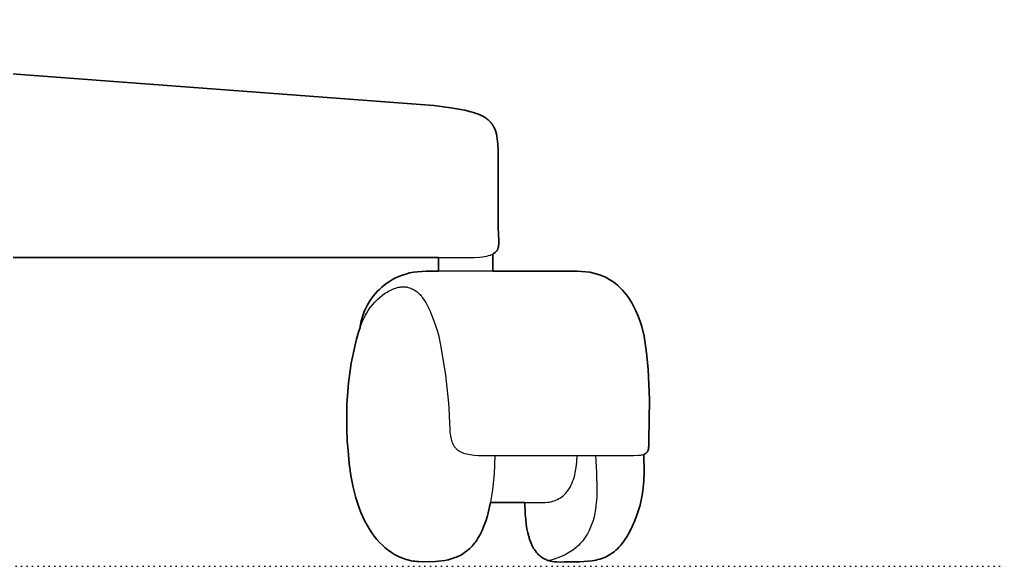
# Model space of a CAD drawing. Header units: millimetres. Extents: x 0 to 1824, y -1116 to 893.
# Drawn here: x 617.8 to 814, y 0 to 108.8 of the extents above; entities that cross this region are included whole.
import ezdxf

# ---------------------------------------------------------------- set-up
doc = ezdxf.new("R2010")
doc.units = ezdxf.units.MM
doc.linetypes.add('Dots', pattern=[1, 0, -1])
doc.layers.add('Blocks', color=7, linetype='Continuous')
for name, color, linetype, lineweight, true_color in [('Blocks$Inner', 7, 'Continuous', 25, 0x007f00), ('Blocks$Outline', 7, 'Continuous', 35, 0xff3f3f), ('Groud', 7, 'Dots', 25, 0x243775)]:
    doc.layers.add(name, color=color, linetype=linetype, lineweight=lineweight, true_color=true_color)

# ---------------------------------------------------------------- blocks, each defined once
blk = doc.blocks.new('Oxford Low Office Chair Front')
at = {"layer": 'Blocks$Inner'}
for p, q in [((712.01, 62.15), (712.01, 58.74)), ((711.52, 12.67), (721.74, 12.67))]:
    blk.add_line(p, q, dxfattribs=at)
for points in [[(600.25, 61.46), (706.96, 61.46), (708.3, 61.49), (709.44, 61.56), (709.93, 61.61), (710.38, 61.67), (710.79, 61.75), (711.16, 61.84), (711.49, 61.94), (711.57, 61.96), (711.64, 61.99), (711.79, 62.05), (711.92, 62.1), (712.05, 62.17), (712.16, 62.23), (712.27, 62.3), (712.38, 62.37), (712.47, 62.45), (712.56, 62.52), (712.64, 62.6), (712.68, 62.64), (712.71, 62.69), (712.75, 62.73), (712.76, 62.75), (712.76, 62.75), (712.77, 62.76), (712.77, 62.76), (712.77, 62.76), (712.77, 62.76), (712.77, 62.77), (712.78, 62.77), (712.78, 62.77), (712.81, 62.82), (712.84, 62.86), (712.89, 62.95), (712.92, 63), (712.94, 63.05), (712.99, 63.14), (713.03, 63.24), (713.06, 63.35), (713.09, 63.45), (713.12, 63.56), (713.14, 63.67), (713.15, 63.79), (713.17, 63.91), (713.18, 64.03), (713.19, 64.28), (713.18, 64.81), (713.05, 67.41), (713.05, 82.78), (713.02, 84.01), (712.97, 84.57), (712.91, 85.1), (712.82, 85.6), (712.72, 86.07), (712.6, 86.51), (712.45, 86.92), (712.37, 87.12), (712.28, 87.31), (712.18, 87.49), (712.13, 87.58), (712.08, 87.67), (712.03, 87.76), (711.98, 87.84), (711.87, 88.01), (711.81, 88.09), (711.75, 88.17), (711.69, 88.24), (711.62, 88.32), (711.49, 88.47), (711.35, 88.61), (711.21, 88.75), (711.06, 88.89), (710.9, 89.01), (710.73, 89.14), (710.56, 89.26), (710.38, 89.37), (710, 89.59), (709.59, 89.8), (709.14, 89.98), (708.67, 90.16), (708.17, 90.32), (707.63, 90.48), (706.45, 90.76), (703.66, 91.24), (700.25, 91.7), (472.92, 108.8)], [(701.19, 58.74), (701.19, 61.46)], [(712.43, 22.06), (712.25, 18.43), (711.93, 15.23), (711.49, 12.45), (711.22, 11.21), (710.93, 10.06), (710.6, 9), (710.25, 8.02), (709.87, 7.13), (709.47, 6.31), (709.04, 5.57), (708.82, 5.22), (708.6, 4.89), (708.36, 4.58), (708.13, 4.29), (707.88, 4.01), (707.64, 3.75), (707.39, 3.5), (707.13, 3.27), (706.87, 3.05), (706.6, 2.85), (706.33, 2.66), (706.06, 2.48), (705.78, 2.31), (705.5, 2.16), (705.21, 2.02), (704.92, 1.89), (704.34, 1.65), (703.74, 1.46), (703.13, 1.31), (702.5, 1.18), (701.87, 1.08), (701.23, 1.01), (700.59, 0.96), (697.96, 0.9), (697.22, 0.92), (696.86, 0.95), (696.5, 0.99), (696.14, 1.04), (695.79, 1.11), (695.09, 1.27), (694.75, 1.37), (694.4, 1.48), (693.73, 1.73), (693.08, 2.03), (692.43, 2.37), (691.81, 2.76), (691.2, 3.19), (690.6, 3.66), (690.03, 4.18), (689.47, 4.74), (688.93, 5.34), (688.42, 5.99), (687.92, 6.67), (687.44, 7.4), (686.99, 8.17), (686.55, 8.98), (686.14, 9.83), (685.75, 10.72), (685.39, 11.65), (685.05, 12.62), (684.74, 13.63), (684.2, 15.76), (683.76, 18.04), (683.44, 20.47), (683.24, 23.05), (683.03, 24.89), (682.92, 27.42), (682.96, 32.19), (683.28, 36.53), (683.83, 40.41), (684.52, 43.77), (684.9, 45.24), (685.3, 46.57), (685.7, 47.75), (686.09, 48.77), (686.48, 49.62), (686.66, 49.99), (686.84, 50.31), (687.21, 50.91), (687.62, 51.49), (688.06, 52.05), (688.54, 52.59), (689.04, 53.1), (689.57, 53.57), (690.11, 54.01), (690.67, 54.4), (690.96, 54.58), (691.24, 54.75), (691.53, 54.91), (691.82, 55.05), (692.11, 55.18), (692.4, 55.29), (692.68, 55.39), (692.97, 55.47), (693.26, 55.54), (693.33, 55.55), (693.33, 55.55), (693.34, 55.55), (693.34, 55.56), (693.34, 55.56), (693.35, 55.56), (693.35, 55.56), (693.36, 55.56), (693.36, 55.56), (693.37, 55.56), (693.37, 55.56), (693.38, 55.56), (693.38, 55.56), (693.38, 55.56), (693.39, 55.56), (693.39, 55.57), (693.4, 55.57), (693.54, 55.59), (693.68, 55.61), (693.75, 55.62), (693.82, 55.62), (694.1, 55.64), (694.23, 55.64), (694.37, 55.64), (694.5, 55.63), (694.64, 55.62), (694.77, 55.6), (694.9, 55.58), (695.03, 55.55), (695.16, 55.52), (695.41, 55.44), (695.66, 55.36), (695.89, 55.26), (696.12, 55.15), (696.34, 55.03), (696.55, 54.89), (696.76, 54.75), (696.96, 54.6), (697.15, 54.43), (697.34, 54.26), (697.52, 54.07), (697.7, 53.88), (697.87, 53.67), (698.04, 53.46), (698.36, 52.99), (698.67, 52.49), (698.96, 51.95), (699.53, 50.76), (700.63, 47.96), (700.9, 47.11), (701.17, 46.1), (701.69, 43.71), (702.58, 38.07), (703.18, 32.47), (703.35, 30.14), (703.41, 28.35), (703.43, 27.48), (703.48, 26.69), (703.52, 26.32), (703.57, 25.98), (703.63, 25.64), (703.7, 25.33), (703.78, 25.03), (703.88, 24.75), (703.99, 24.49), (704.04, 24.36), (704.11, 24.24), (704.17, 24.12), (704.24, 24), (704.32, 23.89), (704.39, 23.78), (704.47, 23.68), (704.56, 23.58), (704.64, 23.48), (704.74, 23.39), (704.78, 23.35), (704.83, 23.3), (704.88, 23.26), (704.93, 23.22), (704.98, 23.18), (705.04, 23.14), (705.09, 23.1), (705.14, 23.06), (705.2, 23.02), (705.26, 22.98), (705.37, 22.91), (705.62, 22.78), (705.88, 22.65), (706.17, 22.54), (706.47, 22.45), (706.79, 22.36), (707.13, 22.29), (707.49, 22.23), (708.28, 22.13), (709.15, 22.08), (710.12, 22.06), (738.63, 22.06), (740, 22.06), (741.05, 22.1), (741.48, 22.14), (741.67, 22.17), (741.84, 22.21), (742, 22.25), (742.15, 22.3), (742.22, 22.32), (742.28, 22.35), (742.34, 22.38), (742.37, 22.4), (742.4, 22.42), (742.43, 22.43), (742.46, 22.45), (742.51, 22.49), (742.53, 22.51), (742.56, 22.53), (742.6, 22.57), (742.65, 22.62), (742.69, 22.66), (742.73, 22.71), (742.76, 22.77), (742.78, 22.79), (742.78, 22.8), (742.79, 22.8), (742.79, 22.8), (742.79, 22.8), (742.79, 22.81), (742.79, 22.81), (742.8, 22.82), (742.83, 22.88), (742.85, 22.91), (742.86, 22.94), (742.89, 23), (742.91, 23.07), (742.91, 23.07), (742.91, 23.08), (742.92, 23.08), (742.92, 23.08), (742.92, 23.08), (742.92, 23.09), (742.92, 23.09), (742.92, 23.09), (742.92, 23.09), (742.92, 23.1), (742.92, 23.1), (742.92, 23.1), (742.92, 23.1), (742.92, 23.11), (742.93, 23.11), (742.93, 23.11), (742.93, 23.11), (742.93, 23.12), (742.93, 23.12), (742.93, 23.12), (742.93, 23.12), (742.93, 23.13), (742.93, 23.13), (742.93, 23.13), (742.93, 23.13), (742.94, 23.14), (742.98, 23.29), (743.01, 23.45), (743.04, 23.63), (743.06, 23.82), (743.08, 24.02), (743.09, 24.48), (743.1, 25.01), (743.19, 33.18), (742.94, 39.22), (742.64, 42.49), (742.17, 45.82), (741.68, 47.7), (741.36, 48.73), (740.97, 49.79), (740.51, 50.86), (739.98, 51.94), (739.68, 52.47), (739.36, 52.99), (739.01, 53.51), (738.65, 54.01), (738.25, 54.5), (737.84, 54.98), (737.39, 55.43), (736.92, 55.87), (736.42, 56.28), (735.89, 56.67), (735.34, 57.04), (734.75, 57.37), (734.44, 57.53), (734.13, 57.67), (733.8, 57.81), (733.47, 57.94), (732.79, 58.18), (732.07, 58.37), (731.31, 58.53), (730.52, 58.64), (729.69, 58.71), (728.83, 58.74), (698.76, 58.74), (697.88, 58.71), (697.02, 58.64), (696.2, 58.53), (695.42, 58.38), (694.67, 58.18), (693.96, 57.95), (693.28, 57.69), (692.64, 57.4), (692.02, 57.07), (691.44, 56.72), (690.89, 56.35), (690.37, 55.96), (689.89, 55.54), (689.43, 55.12), (689, 54.67), (688.6, 54.22), (688.22, 53.76), (687.88, 53.29), (687.56, 52.82), (687.27, 52.35), (687, 51.88), (686.76, 51.41), (686.54, 50.95), (686.35, 50.5), (686.18, 50.05), (686.04, 49.63), (685.91, 49.22), (685.81, 48.83), (685.73, 48.46), (685.67, 48.11), (685.63, 47.79), (685.61, 47.5)], [(742.06, 22.27), (742.12, 18.73), (742.06, 16.92), (741.88, 15.07), (741.74, 14.13), (741.55, 13.16), (741.32, 12.18), (741.03, 11.18), (740.69, 10.16), (740.28, 9.11), (739.81, 8.04), (739.26, 6.94), (738.67, 5.89), (738.37, 5.41), (738.07, 4.97), (737.76, 4.56), (737.44, 4.17), (737.13, 3.81), (736.81, 3.48), (736.48, 3.18), (736.15, 2.9), (735.81, 2.65), (735.47, 2.41), (735.13, 2.2), (734.78, 2.01), (734.42, 1.84), (734.06, 1.69), (733.69, 1.55), (733.32, 1.43), (732.94, 1.33), (732.56, 1.24), (731.77, 1.1), (730.96, 1), (730.13, 0.94), (729.27, 0.91), (727.46, 0.9), (726.12, 0.86), (725.4, 0.85), (724.66, 0.87), (724.29, 0.9), (723.91, 0.95), (723.53, 1.03), (723.35, 1.07), (723.16, 1.12), (722.98, 1.18), (722.79, 1.25), (722.61, 1.32), (722.43, 1.4), (722.25, 1.49), (722.07, 1.59), (721.89, 1.69), (721.72, 1.81), (721.55, 1.93), (721.38, 2.07), (721.21, 2.22), (721.05, 2.37), (720.89, 2.54), (720.73, 2.72), (720.58, 2.91), (720.43, 3.12), (720.28, 3.33), (720.14, 3.56), (720, 3.8), (719.87, 4.06), (719.62, 4.62), (719.38, 5.23), (719.17, 5.91), (718.98, 6.66), (718.81, 7.47), (718.67, 8.36), (718.56, 9.32), (718.47, 10.35), (718.39, 12.67)], [(721.74, 12.67), (722.12, 12.68), (722.5, 12.7), (722.87, 12.74), (723.23, 12.79), (723.58, 12.86), (723.75, 12.9), (723.79, 12.92), (723.8, 12.92), (723.8, 12.92), (723.81, 12.92), (723.81, 12.92), (723.82, 12.92), (723.82, 12.92), (723.83, 12.93), (723.83, 12.93), (723.92, 12.95), (724.25, 13.05), (724.57, 13.17), (724.88, 13.31), (725.18, 13.47), (725.47, 13.64), (725.75, 13.84), (726.02, 14.05), (726.27, 14.28), (726.52, 14.53), (726.75, 14.8), (726.98, 15.09), (727.19, 15.4), (727.39, 15.73), (727.57, 16.08), (727.75, 16.45), (727.91, 16.85), (728.06, 17.26), (728.2, 17.7), (728.33, 18.16), (728.44, 18.65), (728.62, 19.69), (728.75, 20.82), (728.83, 22.06)], [(732.47, 22.06), (732.67, 18.64), (732.74, 15.3), (732.69, 13.68), (732.55, 12.11), (732.45, 11.34), (732.32, 10.59), (732.16, 9.86), (731.97, 9.14), (731.75, 8.45), (731.49, 7.77), (731.2, 7.11), (730.86, 6.48), (730.68, 6.17), (730.49, 5.87), (730.07, 5.29), (729.85, 5.01), (729.61, 4.73), (729.37, 4.46), (729.11, 4.2), (728.83, 3.94), (728.55, 3.7), (728.25, 3.46), (727.94, 3.22), (727.62, 3), (727.28, 2.78), (726.56, 2.37), (725.79, 1.99), (724.96, 1.65), (724.06, 1.34), (723.11, 1.07)]]:
    blk.add_lwpolyline(points, dxfattribs=at)
at = {"layer": 'Blocks$Outline'}
for points in [[(472.92, 108.8), (700.25, 91.7), (703.66, 91.24), (706.45, 90.76), (707.63, 90.48), (708.17, 90.32), (708.67, 90.16), (709.14, 89.98), (709.59, 89.8), (710, 89.59), (710.38, 89.37), (710.56, 89.26), (710.73, 89.14), (710.9, 89.01), (711.06, 88.89), (711.21, 88.75), (711.35, 88.61), (711.49, 88.47), (711.62, 88.32), (711.69, 88.24), (711.75, 88.17), (711.81, 88.09), (711.87, 88.01), (711.98, 87.84), (712.03, 87.76), (712.08, 87.67), (712.13, 87.58), (712.18, 87.49), (712.28, 87.31), (712.37, 87.12), (712.45, 86.92), (712.6, 86.51), (712.72, 86.07), (712.82, 85.6), (712.91, 85.1), (712.97, 84.57), (713.02, 84.01), (713.05, 82.78), (713.05, 67.41), (713.18, 64.81), (713.19, 64.28), (713.18, 64.03), (713.17, 63.91), (713.15, 63.79), (713.14, 63.67), (713.12, 63.56), (713.09, 63.45), (713.06, 63.35), (713.03, 63.24), (712.99, 63.14), (712.94, 63.05), (712.92, 63), (712.89, 62.95), (712.84, 62.86), (712.81, 62.82), (712.78, 62.77), (712.78, 62.77), (712.77, 62.77), (712.77, 62.76), (712.77, 62.76), (712.77, 62.76), (712.77, 62.76), (712.76, 62.75), (712.76, 62.75), (712.75, 62.73), (712.71, 62.69), (712.68, 62.64), (712.64, 62.6), (712.56, 62.52), (712.47, 62.45), (712.38, 62.37), (712.27, 62.3), (712.16, 62.23), (712.05, 62.17), (712.01, 62.15)], [(701.19, 61.46), (600.25, 61.46)], [(701.19, 58.74), (701.19, 61.46)], [(712.01, 62.15), (712.01, 58.74)], [(685.61, 47.5), (685.63, 47.79), (685.67, 48.11), (685.73, 48.46), (685.81, 48.83), (685.91, 49.22), (686.04, 49.63), (686.18, 50.05), (686.35, 50.5), (686.54, 50.95), (686.76, 51.41), (687, 51.88), (687.27, 52.35), (687.56, 52.82), (687.88, 53.29), (688.22, 53.76), (688.6, 54.22), (689, 54.67), (689.43, 55.12), (689.89, 55.54), (690.37, 55.96), (690.89, 56.35), (691.44, 56.72), (692.02, 57.07), (692.64, 57.4), (693.28, 57.69), (693.96, 57.95), (694.67, 58.18), (695.42, 58.38), (696.2, 58.53), (697.02, 58.64), (697.88, 58.71), (698.76, 58.74), (701.19, 58.74)], [(712.01, 58.74), (728.83, 58.74), (729.69, 58.71), (730.52, 58.64), (731.31, 58.53), (732.07, 58.37), (732.79, 58.18), (733.47, 57.94), (733.8, 57.81), (734.13, 57.67), (734.44, 57.53), (734.75, 57.37), (735.34, 57.04), (735.89, 56.67), (736.42, 56.28), (736.92, 55.87), (737.39, 55.43), (737.84, 54.98), (738.25, 54.5), (738.65, 54.01), (739.01, 53.51), (739.36, 52.99), (739.68, 52.47), (739.98, 51.94), (740.51, 50.86), (740.97, 49.79), (741.36, 48.73), (741.68, 47.7), (742.17, 45.82), (742.64, 42.49), (742.94, 39.22), (743.19, 33.18), (743.1, 25.01), (743.09, 24.48), (743.08, 24.02), (743.06, 23.82), (743.04, 23.63), (743.01, 23.45), (742.98, 23.29), (742.94, 23.14), (742.93, 23.13), (742.93, 23.13), (742.93, 23.13), (742.93, 23.13), (742.93, 23.12), (742.93, 23.12), (742.93, 23.12), (742.93, 23.12), (742.93, 23.11), (742.93, 23.11), (742.93, 23.11), (742.93, 23.11), (742.92, 23.11), (742.92, 23.1), (742.92, 23.1), (742.92, 23.1), (742.92, 23.1), (742.92, 23.09), (742.92, 23.09), (742.92, 23.09), (742.92, 23.09), (742.92, 23.09), (742.92, 23.08), (742.92, 23.08), (742.92, 23.08), (742.91, 23.08), (742.91, 23.08), (742.91, 23.07), (742.91, 23.07), (742.89, 23), (742.86, 22.94), (742.85, 22.91), (742.83, 22.88), (742.8, 22.82), (742.79, 22.81), (742.79, 22.81), (742.79, 22.8), (742.79, 22.8), (742.79, 22.8), (742.79, 22.8), (742.78, 22.8), (742.78, 22.8), (742.78, 22.79), (742.76, 22.77), (742.73, 22.71), (742.69, 22.66), (742.65, 22.62), (742.6, 22.57), (742.56, 22.53), (742.53, 22.51), (742.51, 22.49), (742.46, 22.45), (742.43, 22.43), (742.4, 22.42), (742.37, 22.4), (742.34, 22.38), (742.28, 22.35), (742.22, 22.32), (742.15, 22.3), (742.06, 22.27)], [(683.24, 23.05), (683.03, 24.89), (682.92, 27.42), (682.96, 32.19), (683.28, 36.53), (683.83, 40.41), (684.52, 43.77), (684.9, 45.24), (685.3, 46.57), (685.61, 47.5)], [(711.52, 12.67), (711.49, 12.45), (711.22, 11.21), (710.93, 10.06), (710.6, 9), (710.25, 8.02), (709.87, 7.13), (709.47, 6.31), (709.04, 5.57), (708.82, 5.22), (708.6, 4.89), (708.36, 4.58), (708.13, 4.29), (707.88, 4.01), (707.64, 3.75), (707.39, 3.5), (707.13, 3.27), (706.87, 3.05), (706.6, 2.85), (706.33, 2.66), (706.06, 2.48), (705.78, 2.31), (705.5, 2.16), (705.21, 2.02), (704.92, 1.89), (704.34, 1.65), (703.74, 1.46), (703.13, 1.31), (702.5, 1.18), (701.87, 1.08), (701.23, 1.01), (700.59, 0.96), (697.96, 0.9), (697.22, 0.92), (696.86, 0.95), (696.5, 0.99), (696.14, 1.04), (695.79, 1.11), (695.09, 1.27), (694.75, 1.37), (694.4, 1.48), (693.73, 1.73), (693.08, 2.03), (692.43, 2.37), (691.81, 2.76), (691.2, 3.19), (690.6, 3.66), (690.03, 4.18), (689.47, 4.74), (688.93, 5.34), (688.42, 5.99), (687.92, 6.67), (687.44, 7.4), (686.99, 8.17), (686.55, 8.98), (686.14, 9.83), (685.75, 10.72), (685.39, 11.65), (685.05, 12.62), (684.74, 13.63), (684.2, 15.76), (683.76, 18.04), (683.44, 20.47), (683.24, 23.05)], [(742.06, 22.27), (742.12, 18.73), (742.06, 16.92), (741.88, 15.07), (741.74, 14.13), (741.55, 13.16), (741.32, 12.18), (741.03, 11.18), (740.69, 10.16), (740.28, 9.11), (739.81, 8.04), (739.26, 6.94), (738.67, 5.89), (738.37, 5.41), (738.07, 4.97), (737.76, 4.56), (737.44, 4.17), (737.13, 3.81), (736.81, 3.48), (736.48, 3.18), (736.15, 2.9), (735.81, 2.65), (735.47, 2.41), (735.13, 2.2), (734.78, 2.01), (734.42, 1.84), (734.06, 1.69), (733.69, 1.55), (733.32, 1.43), (732.94, 1.33), (732.56, 1.24), (731.77, 1.1), (730.96, 1), (730.13, 0.94), (729.27, 0.91), (727.46, 0.9), (726.12, 0.86), (725.4, 0.85), (724.66, 0.87), (724.29, 0.9), (723.91, 0.95), (723.53, 1.03), (723.35, 1.07), (723.16, 1.12), (722.98, 1.18), (722.79, 1.25), (722.61, 1.32), (722.43, 1.4), (722.25, 1.49), (722.07, 1.59), (721.89, 1.69), (721.72, 1.81), (721.55, 1.93), (721.38, 2.07), (721.21, 2.22), (721.05, 2.37), (720.89, 2.54), (720.73, 2.72), (720.58, 2.91), (720.43, 3.12), (720.28, 3.33), (720.14, 3.56), (720, 3.8), (719.87, 4.06), (719.62, 4.62), (719.38, 5.23), (719.17, 5.91), (718.98, 6.66), (718.81, 7.47), (718.67, 8.36), (718.56, 9.32), (718.47, 10.35), (718.39, 12.67)], [(718.39, 12.67), (711.52, 12.67)]]:
    blk.add_lwpolyline(points, dxfattribs=at)

msp = doc.modelspace()

# ---------------------------------------------------------------- linework, layer by layer
at = {"layer": 'Groud'}
msp.add_lwpolyline([(0, 0), (814.04, 0)], dxfattribs=at)

# ---------------------------------------------------------------- block references
at = {"layer": 'Blocks'}
msp.add_blockref('Oxford Low Office Chair Front', (0, 0), dxfattribs=at)

doc.saveas('drawing.dxf')
